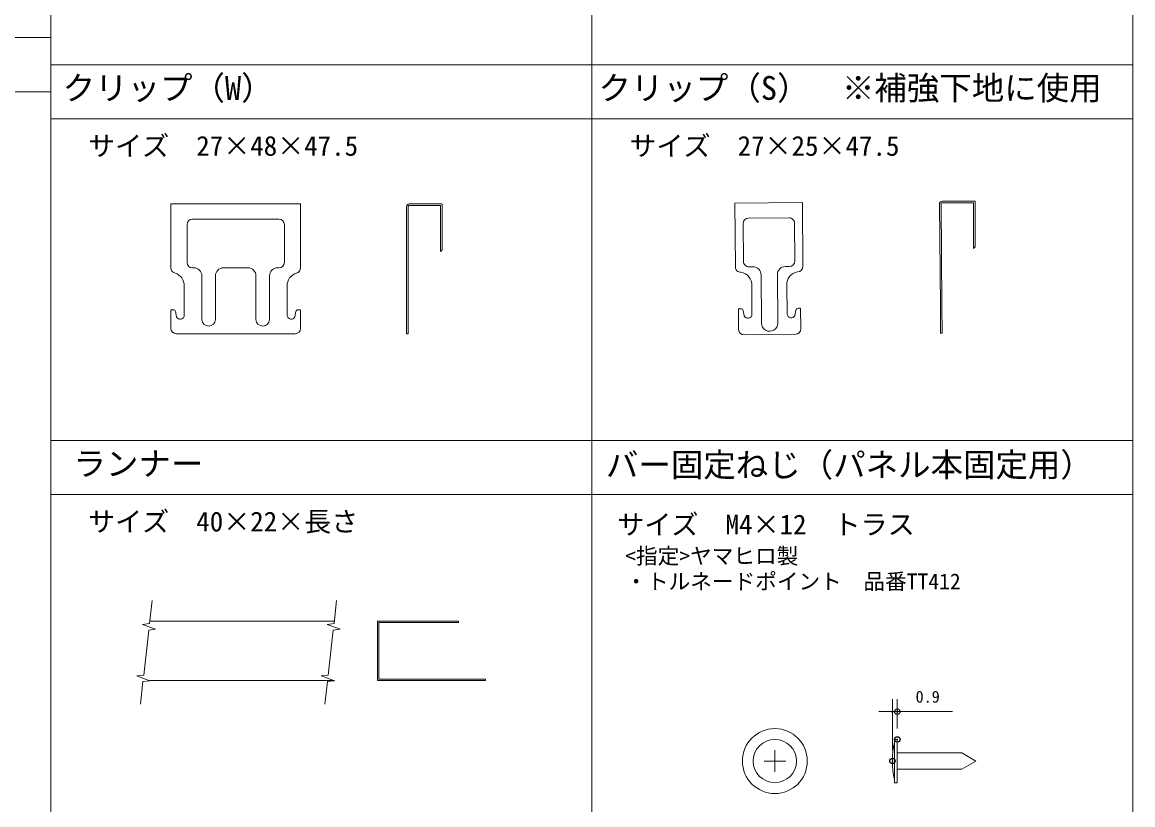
# Model space of a CAD drawing. Units: millimetres, scale not verified. Extents: x -869 to 897, y -284 to 297.
# Drawn here: x -275.8 to -70.5, y -2.9 to 141.8 of the extents above; entities that cross this region are included whole.
import ezdxf
from ezdxf.enums import TextEntityAlignment as Align

# ---------------------------------------------------------------- set-up
doc = ezdxf.new("R2010")
doc.units = ezdxf.units.MM
doc.header["$LTSCALE"] = 2
doc.header["$PDMODE"] = 32
doc.header["$PDSIZE"] = 1
doc.layers.add('0-0_0', color=7, linetype='Continuous', lineweight=18)
doc.layers.add('1-D_S_図枠', color=7, linetype='Continuous', lineweight=18)
doc.layers.add('0-6_DEFPOINTS', color=7, linetype='Continuous')
doc.styles.add('ＭＳ ゴシック', font='')
doc.styles.get('ＭＳ ゴシック').set_extended_font_data('MS Gothic')

# ---------------------------------------------------------------- blocks, each defined once
blk = doc.blocks.new('_DOTSMALL')
at = {"layer": '0-0_0'}
blk.add_line((0.062, 0), (-0.062, 0), dxfattribs=at)
blk.add_circle((0, 0), 0.0625, dxfattribs=at)
blk = doc.blocks.new('D51')
at = {"layer": '0-0_0'}
for p, q in [((6982.554, 1301.806), (6982.554, 1311.229)), ((6983.454, 1305.806), (6983.454, 1311.229)), ((6982.554, 1308.943), (6980.014, 1308.943)), ((6983.454, 1308.943), (6985.994, 1308.943))]:
    blk.add_line(p, q, dxfattribs=at)
blk.add_lwpolyline([(6982.554, 1308.943), (6983.454, 1308.943), (6993.627, 1308.943)], dxfattribs=at)
at = {"layer": '0-6_DEFPOINTS'}
for p in [(6983.454, 1308.943), (6983.454, 1303.806), (6982.554, 1299.806)]:
    blk.add_point(p, dxfattribs=at)
at = {"layer": '0-0_0', "xscale": 1.856, "yscale": 1.856}
blk.add_blockref('_DOTSMALL', (6982.554, 1308.943), dxfattribs=at)
at = {"layer": '0-0_0', "xscale": 1.856, "yscale": 1.856, "rotation": 180}
blk.add_blockref('_DOTSMALL', (6983.454, 1308.943), dxfattribs=at)
at = {"layer": '0-0_0', "style": 'ＭＳ ゴシック'}
blk.add_text('0.9', height=2.199, dxfattribs=at).set_placement((6986.827, 1309.943), align=Align.BOTTOM_LEFT)

msp = doc.modelspace()

# ---------------------------------------------------------------- linework, layer by layer
at = {"layer": '0-0_0'}
for p, q in [((-270.519, 282.9), (-270.519, -5)), ((-170.519, 272.9), (-170.519, -5.003)), ((-70.519, 262.257), (-70.519, -25.643)), ((-70.519, 262.257), (-70.519, -25.643)), ((-270.519, 133.95), (-70.519, 133.95)), ((-270.519, 123.95), (-70.519, 123.95)), ((-204.761, 84.195), (-204.761, 107.695)), ((-204.461, 84.195), (-204.461, 107.77)), ((-198.458, 99.433), (-198.458, 107.895)), ((-198.161, 108.07), (-198.161, 99.729)), ((-198.161, 99.729), (-198.458, 99.433)), ((-204.761, 84.195), (-204.461, 84.195)), ((-270.519, 64.475), (-70.519, 64.475)), ((-270.519, 54.475), (-70.519, 54.475)), ((-252.279, 30.593), (-251.801, 34.845)), ((-253.555, 30.435), (-252.279, 30.593)), ((-251.138, 29.559), (-253.555, 30.435)), ((-253.351, 21.075), (-252.414, 29.401)), ((-252.414, 29.401), (-251.138, 29.559)), ((-219.239, 21.075), (-218.302, 29.401)), ((-220.515, 20.916), (-219.239, 21.075)), ((-218.098, 20.04), (-220.515, 20.916)), ((-253.953, 15.719), (-253.485, 19.882)), ((-219.842, 15.719), (-219.373, 19.882)), ((-219.373, 19.882), (-218.098, 20.04))]:
    msp.add_line(p, q, dxfattribs=at)
at = {"layer": '0-0_0', "color": 3}
for p, q in [((-248.34, 108.195), (-248.34, 96.395)), ((-224.34, 108.195), (-248.34, 108.195)), ((-224.34, 108.195), (-224.34, 96.395)), ((-131.587, 108.457), (-144.087, 108.348)), ((-144.087, 108.348), (-143.984, 96.549)), ((-131.587, 108.457), (-131.484, 96.658)), ((-245.84, 93.046), (-245.84, 87.645)), ((-226.84, 93.046), (-226.84, 87.645)), ((-140.907, 87.818), (-140.953, 93.075)), ((-134.408, 87.943), (-134.453, 93.132)), ((-247.868, 88.645), (-248.34, 88.645)), ((-248.34, 88.578), (-248.34, 85.195)), ((-247.281, 87.349), (-247.476, 88.323)), ((-225.399, 87.349), (-225.205, 88.323)), ((-224.812, 88.645), (-224.34, 88.645)), ((-224.34, 85.195), (-224.34, 88.629)), ((-143.416, 88.808), (-143.383, 85.004)), ((-142.944, 88.808), (-143.415, 88.808)), ((-142.346, 87.517), (-142.549, 88.489)), ((-132.964, 87.599), (-132.778, 88.575)), ((-132.389, 88.9), (-131.916, 88.9)), ((-131.883, 85.104), (-131.916, 88.888)), ((-225.34, 84.195), (-247.34, 84.195)), ((-142.374, 84.012), (-132.875, 84.095)), ((-252.228, 31.049), (-218.117, 31.049)), ((-210.153, 31.049), (-210.153, 20.049)), ((-210.153, 31.049), (-195.153, 31.049)), ((-209.903, 30.799), (-209.903, 20.299)), ((-209.903, 30.799), (-195.153, 30.799)), ((-195.153, 30.799), (-195.153, 31.049)), ((-252.232, 20.049), (-218.121, 20.049)), ((-210.153, 20.049), (-190.153, 20.049)), ((-209.903, 20.299), (-190.153, 20.299)), ((-190.153, 20.299), (-190.153, 20.049)), ((-114.546, 1.176), (-114.546, 9.176)), ((-114.546, 9.176), (-114.046, 9.176)), ((-136.681, 5.176), (-136.681, 7.176)), ((-114.046, 6.676), (-102.144, 6.676)), ((-99.546, 5.176), (-102.144, 6.676)), ((-136.681, 5.176), (-138.681, 5.176)), ((-136.681, 5.176), (-134.681, 5.176)), ((-136.681, 5.176), (-136.681, 3.176)), ((-99.546, 5.176), (-102.144, 3.676)), ((-114.046, 3.676), (-102.144, 3.676))]:
    msp.add_line(p, q, dxfattribs=at)
at = {"layer": '0-0_0', "color": 2}
for p, q in [((-198.458, 107.895), (-204.336, 107.895)), ((-204.261, 108.195), (-198.286, 108.195)), ((-106.091, 89.379), (-106.255, 108.179)), ((-105.791, 89.382), (-105.955, 108.256)), ((-99.953, 108.434), (-105.831, 108.382)), ((-105.759, 108.683), (-99.784, 108.735)), ((-99.948, 107.834), (-99.953, 108.434)), ((-99.658, 108.611), (-99.651, 107.836)), ((-228.34, 105.395), (-244.34, 105.395)), ((-141.562, 105.57), (-134.063, 105.636)), ((-245.34, 97.395), (-245.34, 104.395)), ((-227.34, 104.395), (-227.34, 97.395)), ((-142.492, 97.562), (-142.554, 104.562)), ((-133.054, 104.645), (-132.993, 97.645)), ((-141.484, 96.571), (-140.578, 96.579)), ((-133.984, 96.636), (-134.734, 96.63)), ((-244.09, 96.395), (-244.34, 96.395)), ((-242.59, 86.845), (-242.59, 94.895)), ((-240.09, 86.845), (-240.09, 94.895)), ((-238.59, 96.395), (-234.09, 96.395)), ((-232.59, 86.845), (-232.59, 94.895)), ((-230.09, 86.845), (-230.09, 94.895)), ((-228.59, 96.395), (-228.34, 96.395)), ((-139.143, 86.144), (-139.221, 95.09)), ((-136.143, 86.17), (-136.221, 95.117)), ((-105.747, 84.332), (-105.791, 89.382))]:
    msp.add_line(p, q, dxfattribs=at)
at = {"layer": '0-0_0'}
for points in [[(-99.657, 108.609), (-99.657, 100.268), (-99.953, 99.971), (-99.953, 108.434)], [(-218.302, 29.401), (-217.026, 29.559), (-219.444, 30.435), (-218.168, 30.593), (-217.689, 34.845)], [(-253.485, 19.882), (-252.209, 20.04), (-254.626, 20.916), (-253.351, 21.075)]]:
    msp.add_lwpolyline(points, dxfattribs=at)
at = {"layer": '0-0_0', "color": 2}
msp.add_lwpolyline([(-106.091, 89.379), (-106.047, 84.329), (-105.747, 84.332)], dxfattribs=at)
at = {"layer": '0-0_0', "color": 3}
msp.add_lwpolyline([(-114.546, 1.176), (-114.046, 1.176), (-114.046, 9.176)], dxfattribs=at)
for radius in [6, 4]:
    msp.add_circle((-136.681, 5.176), radius, dxfattribs=at)
at = {"layer": '0-0_0', "color": 2}
for centre, radius, start, end in [((-204.261, 107.695), 0.5, 90, 180), ((-204.336, 107.77), 0.125, 90, 180), ((-198.286, 108.07), 0.125, 0, 90), ((-105.755, 108.183), 0.5, 90.5, 180.5), ((-105.83, 108.257), 0.125, 90.5, 180.5), ((-99.783, 108.61), 0.125, 0.5, 90.5), ((-244.34, 104.395), 1, 90, 180), ((-228.34, 104.395), 1, 0, 90), ((-141.554, 104.57), 1, 90.5, 180.5), ((-134.054, 104.636), 1, 0.5, 90.5), ((-244.34, 97.395), 1, 180, 270), ((-228.34, 97.395), 1, 270, 0), ((-141.492, 97.571), 1, 180.5, 270.5), ((-140.721, 95.077), 1.5, 0.5, 90.5), ((-134.721, 95.13), 1.5, 90.5, 180.5), ((-133.993, 97.636), 1, 270.5, 0.5), ((-244.09, 94.895), 1.5, 0, 90), ((-238.59, 94.895), 1.5, 90, 180), ((-234.09, 94.895), 1.5, 0, 90), ((-228.59, 94.895), 1.5, 90, 180), ((-241.34, 86.845), 1.25, 180, 0), ((-231.34, 86.845), 1.25, 180, 0), ((-137.643, 86.157), 1.5, 180.5, 0.5)]:
    msp.add_arc(centre, radius, start, end, dxfattribs=at)
at = {"layer": '0-0_0', "color": 3}
for centre, radius, start, end in [((-142.984, 96.558), 1, 180.5, 270.5), ((-132.484, 96.649), 1, 270.5, 0.5), ((-247.34, 96.395), 1, 180, 258.2627), ((-248.34, 93.046), 2.5, 0, 71.73259), ((-224.34, 93.046), 2.5, 108.26741, 180), ((-225.34, 96.395), 1, 281.7373, 0), ((-143.247, 93.271), 2.302, 355.11094, 83.20868), ((-132.163, 93.368), 2.302, 97.79132, 185.88906), ((-247.868, 88.245), 0.4, 11.30993, 90), ((-224.812, 88.245), 0.4, 90, 168.69007), ((-142.94, 88.408), 0.4, 11.80993, 90.5), ((-132.385, 88.5), 0.4, 90.5, 169.19007), ((-246.59, 87.641), 0.75, 202.79607, 0.28648), ((-226.09, 87.641), 0.75, 179.71352, 337.20393), ((-141.657, 87.815), 0.75, 203.29607, 0.78648), ((-133.658, 87.885), 0.75, 180.21352, 337.70393), ((-247.34, 85.195), 1, 180, 270), ((-225.34, 85.195), 1, 270, 0), ((-142.383, 85.012), 1, 180.5, 270.5), ((-132.883, 85.095), 1, 270.5, 0.5), ((-99.546, 5.176), 15.4, 166.91265, 193.08735)]:
    msp.add_arc(centre, radius, start, end, dxfattribs=at)
at = {"layer": '1-D_S_図枠'}
for p, q in [((-625.959, 138.95), (-270.519, 138.95)), ((-625.959, 128.95), (-270.519, 128.95))]:
    msp.add_line(p, q, dxfattribs=at)
msp.add_lwpolyline([(-869.079, 282.9), (-70.519, 282.9), (-70.519, -284.27)], dxfattribs=at)

# ---------------------------------------------------------------- block references
at = {"layer": '0-0_0'}
msp.add_blockref('D51', (-7097.5, -1294.63), dxfattribs=at)

# ---------------------------------------------------------------- texts
at = {"layer": '0-0_0', "style": 'ＭＳ ゴシック'}
for s, p in [('クリップ（W）', (-268.324, 126.127)), ('クリップ（S）\u3000※補強下地に使用', (-169.27, 126.127)), ('ランナー', (-266.319, 56.648)), ('バー固定ねじ（パネル本固定用）', (-167.903, 56.438))]:
    msp.add_text(s, height=4.399, dxfattribs=at).set_placement(p, align=Align.BOTTOM_LEFT)
at = {"layer": '1-D_S_図枠', "style": 'ＭＳ ゴシック'}
for s, height, p in [('サイズ\u300027×48×47.5', 3.666, (-263.636, 116.006)), ('サイズ\u300027×25×47.5', 3.666, (-163.575, 116.006)), ('サイズ\u300040×22×長さ', 3.666, (-263.636, 46.531)), ('サイズ\u3000M4×12\u3000トラス', 3.666, (-165.8, 45.992)), ('<指定>ヤマヒロ製', 2.933, (-164.34, 40.762)), ('・トルネードポイント\u3000品番TT412', 2.933, (-164.316, 36.048))]:
    msp.add_text(s, height=height, dxfattribs=at).set_placement(p, align=Align.BOTTOM_LEFT)

doc.saveas('drawing.dxf')
